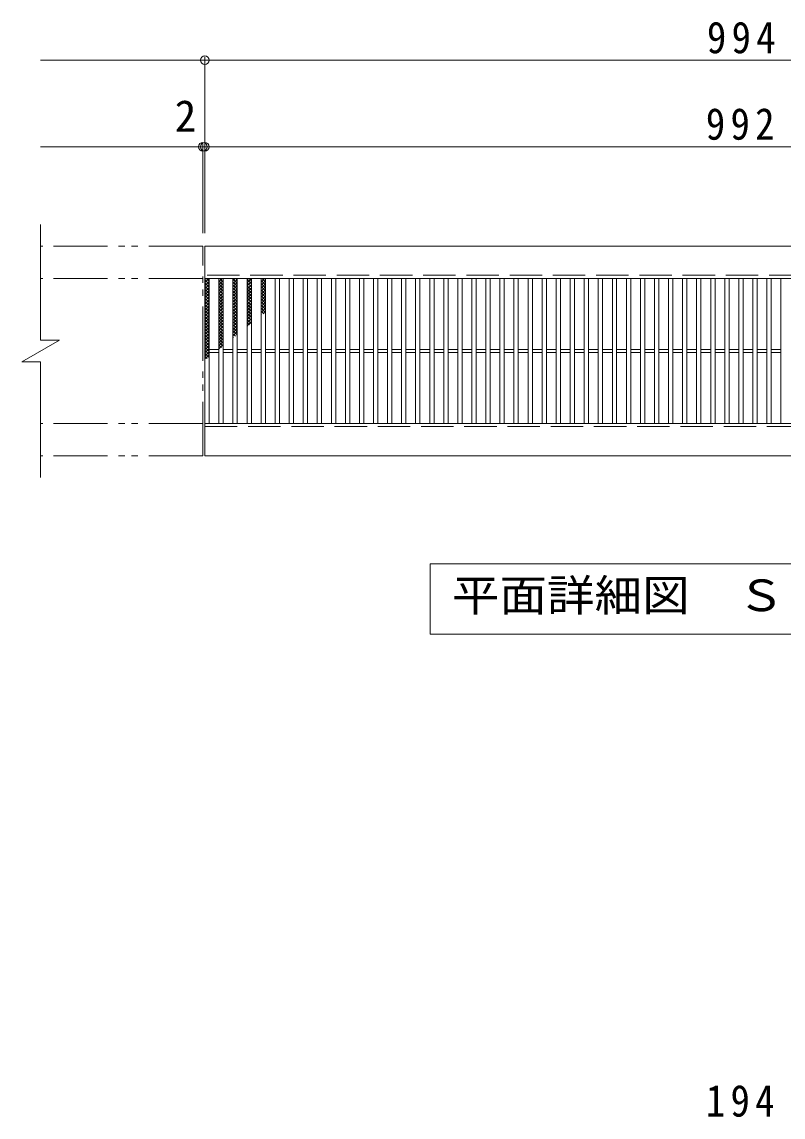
# Model space of a CAD drawing. Units: millimetres at full size, sheet at 1:10, with parts at other scales. Extents: x -1488 to 1858, y -1375 to 1167.
# Drawn here: x -1488 to -784, y 154 to 1167 of the extents above; entities that cross this region are included whole.
import ezdxf
from ezdxf.enums import TextEntityAlignment as Align

# ---------------------------------------------------------------- set-up
doc = ezdxf.new("R2010")
doc.units = ezdxf.units.MM
doc.header["$LTSCALE"] = 10
doc.header["$PDMODE"] = 32
doc.header["$PDSIZE"] = 8
doc.linetypes.add('DASHED3', pattern=[4, 3, -1])
doc.linetypes.add('DOUBLE_CHAIN1', pattern=[8.8, 5, -1, 0.6, -0.6, 0.6, -1])
for name, color, linetype, lineweight in [('A-0', 7, 'Continuous', 9), ('C-1', 2, 'Continuous', 9), ('C-2', 3, 'Continuous', 9), ('C-4', 7, 'Continuous', 9), ('C-5', 7, 'Continuous', 9), ('C-9', 6, 'Continuous', 5)]:
    doc.layers.add(name, color=color, linetype=linetype, lineweight=lineweight)
doc.styles.add('ＭＳ ゴシック', font='')
doc.styles.get('ＭＳ ゴシック').set_extended_font_data('MS Gothic')

msp = doc.modelspace()

# ---------------------------------------------------------------- linework, layer by layer
at = {"layer": 'C-1', "linetype": 'DOUBLE_CHAIN1'}
for p, q in [((-1320.67, 959.87), (-1470.67, 959.87)), ((-1320.67, 765.87), (-1320.67, 959.87)), ((-1320.67, 929.87), (-1470.67, 929.87)), ((-1320.67, 795.87), (-1470.67, 795.87)), ((-1320.67, 765.87), (-1470.67, 765.87))]:
    msp.add_line(p, q, dxfattribs=at)
at = {"layer": 'C-1'}
for p, q in [((-326.67, 959.87), (-1318.67, 959.87)), ((-1318.67, 929.87), (-1318.67, 959.87)), ((-326.67, 929.87), (-1318.67, 929.87)), ((-1487.99, 852.87), (-1453.35, 872.87)), ((-1318.67, 795.87), (-326.67, 795.87)), ((-1318.67, 765.87), (-1318.67, 795.87)), ((-1318.67, 765.87), (-326.67, 765.87))]:
    msp.add_line(p, q, dxfattribs=at)
at = {"layer": 'C-1', "linetype": 'DASHED3'}
for p, q in [((-326.67, 932.87), (-1318.67, 932.87)), ((-1318.67, 792.87), (-326.67, 792.87))]:
    msp.add_line(p, q, dxfattribs=at)
at = {"layer": 'C-1'}
for points in [[(-1470.67, 979.87), (-1470.67, 872.87), (-1453.35, 872.87)], [(-1487.99, 852.87), (-1470.67, 852.87), (-1470.67, 745.87)]]:
    msp.add_lwpolyline(points, dxfattribs=at)
at = {"layer": 'C-2'}
for p, q in [((-1318.67, 929.87), (-1318.67, 795.87)), ((-1314.67, 929.87), (-1314.67, 795.87)), ((-1305.67, 929.87), (-1305.67, 795.87)), ((-1301.67, 929.87), (-1301.67, 795.87)), ((-1292.67, 929.87), (-1292.67, 795.87)), ((-1288.67, 929.87), (-1288.67, 795.87)), ((-1279.67, 929.87), (-1279.67, 795.87)), ((-1275.67, 929.87), (-1275.67, 795.87)), ((-1266.67, 929.87), (-1266.67, 795.87)), ((-1262.67, 929.87), (-1262.67, 795.87)), ((-1253.67, 929.87), (-1253.67, 795.87)), ((-1249.67, 929.87), (-1249.67, 795.87)), ((-1240.67, 929.87), (-1240.67, 795.87)), ((-1236.67, 929.87), (-1236.67, 795.87)), ((-1227.67, 929.87), (-1227.67, 795.87)), ((-1223.67, 929.87), (-1223.67, 795.87)), ((-1214.67, 929.87), (-1214.67, 795.87)), ((-1210.67, 929.87), (-1210.67, 795.87)), ((-1201.67, 929.87), (-1201.67, 795.87)), ((-1197.67, 929.87), (-1197.67, 795.87)), ((-1188.67, 929.87), (-1188.67, 795.87)), ((-1184.67, 929.87), (-1184.67, 795.87)), ((-1175.67, 929.87), (-1175.67, 795.87)), ((-1171.67, 929.87), (-1171.67, 795.87)), ((-1162.67, 929.87), (-1162.67, 795.87)), ((-1158.67, 929.87), (-1158.67, 795.87)), ((-1149.67, 929.87), (-1149.67, 795.87)), ((-1145.67, 929.87), (-1145.67, 795.87)), ((-1136.67, 929.87), (-1136.67, 795.87)), ((-1132.67, 929.87), (-1132.67, 795.87)), ((-1123.67, 929.87), (-1123.67, 795.87)), ((-1119.67, 929.87), (-1119.67, 795.87)), ((-1110.67, 929.87), (-1110.67, 795.87)), ((-1106.67, 929.87), (-1106.67, 795.87)), ((-1097.67, 929.87), (-1097.67, 795.87)), ((-1093.67, 929.87), (-1093.67, 795.87)), ((-1084.67, 929.87), (-1084.67, 795.87)), ((-1080.67, 929.87), (-1080.67, 795.87)), ((-1071.67, 929.87), (-1071.67, 795.87)), ((-1067.67, 929.87), (-1067.67, 795.87)), ((-1058.67, 929.87), (-1058.67, 795.87)), ((-1054.67, 929.87), (-1054.67, 795.87)), ((-1045.67, 929.87), (-1045.67, 795.87)), ((-1041.67, 929.87), (-1041.67, 795.87)), ((-1032.67, 929.87), (-1032.67, 795.87)), ((-1028.67, 929.87), (-1028.67, 795.87)), ((-1019.67, 929.87), (-1019.67, 795.87)), ((-1015.67, 929.87), (-1015.67, 795.87)), ((-1006.67, 929.87), (-1006.67, 795.87)), ((-1002.67, 929.87), (-1002.67, 795.87)), ((-993.68, 929.87), (-993.68, 795.87)), ((-989.68, 929.87), (-989.68, 795.87)), ((-980.68, 929.87), (-980.68, 795.87)), ((-976.68, 929.87), (-976.68, 795.87)), ((-967.68, 929.87), (-967.68, 795.87)), ((-963.68, 929.87), (-963.68, 795.87)), ((-954.68, 929.87), (-954.68, 795.87)), ((-950.68, 929.87), (-950.68, 795.87)), ((-941.68, 929.87), (-941.68, 795.87)), ((-937.68, 929.87), (-937.68, 795.87)), ((-928.68, 929.87), (-928.68, 795.87)), ((-924.68, 929.87), (-924.68, 795.87)), ((-915.68, 929.87), (-915.68, 795.87)), ((-911.68, 929.87), (-911.68, 795.87)), ((-902.68, 929.87), (-902.68, 795.87)), ((-898.68, 929.87), (-898.68, 795.87)), ((-889.68, 929.87), (-889.68, 795.87)), ((-885.68, 929.87), (-885.68, 795.87)), ((-876.68, 929.87), (-876.68, 795.87)), ((-872.68, 929.87), (-872.68, 795.87)), ((-863.68, 929.87), (-863.68, 795.87)), ((-859.68, 929.87), (-859.68, 795.87)), ((-850.68, 929.87), (-850.68, 795.87)), ((-846.68, 929.87), (-846.68, 795.87)), ((-837.68, 929.87), (-837.68, 795.87)), ((-833.68, 929.87), (-833.68, 795.87)), ((-824.68, 929.87), (-824.68, 795.87)), ((-820.68, 929.87), (-820.68, 795.87)), ((-811.68, 929.87), (-811.68, 795.87)), ((-807.68, 929.87), (-807.68, 795.87)), ((-798.68, 929.87), (-798.68, 795.87)), ((-794.68, 929.87), (-794.68, 795.87)), ((-785.68, 929.87), (-785.68, 795.87)), ((-1314.67, 864.37), (-1305.67, 864.37)), ((-1314.67, 861.37), (-1305.67, 861.37)), ((-1301.67, 864.37), (-1292.67, 864.37)), ((-1301.67, 861.37), (-1292.67, 861.37)), ((-1288.67, 864.37), (-1279.67, 864.37)), ((-1288.67, 861.37), (-1279.67, 861.37)), ((-1275.67, 864.37), (-1266.67, 864.37)), ((-1275.67, 861.37), (-1266.67, 861.37)), ((-1262.67, 864.37), (-1253.67, 864.37)), ((-1262.67, 861.37), (-1253.67, 861.37)), ((-1249.67, 864.37), (-1240.67, 864.37)), ((-1249.67, 861.37), (-1240.67, 861.37)), ((-1236.67, 864.37), (-1227.67, 864.37)), ((-1236.67, 861.37), (-1227.67, 861.37)), ((-1223.67, 864.37), (-1214.67, 864.37)), ((-1223.67, 861.37), (-1214.67, 861.37)), ((-1210.67, 864.37), (-1201.67, 864.37)), ((-1210.67, 861.37), (-1201.67, 861.37)), ((-1197.67, 864.37), (-1188.67, 864.37)), ((-1197.67, 861.37), (-1188.67, 861.37)), ((-1184.67, 864.37), (-1175.67, 864.37)), ((-1184.67, 861.37), (-1175.67, 861.37)), ((-1171.67, 864.37), (-1162.67, 864.37)), ((-1171.67, 861.37), (-1162.67, 861.37)), ((-1158.67, 864.37), (-1149.67, 864.37)), ((-1158.67, 861.37), (-1149.67, 861.37)), ((-1145.67, 864.37), (-1136.67, 864.37)), ((-1145.67, 861.37), (-1136.67, 861.37)), ((-1132.67, 864.37), (-1123.67, 864.37)), ((-1132.67, 861.37), (-1123.67, 861.37)), ((-1119.67, 864.37), (-1110.67, 864.37)), ((-1119.67, 861.37), (-1110.67, 861.37)), ((-1106.67, 864.37), (-1097.67, 864.37)), ((-1106.67, 861.37), (-1097.67, 861.37)), ((-1093.67, 864.37), (-1084.67, 864.37)), ((-1093.67, 861.37), (-1084.67, 861.37)), ((-1080.67, 864.37), (-1071.67, 864.37)), ((-1080.67, 861.37), (-1071.67, 861.37)), ((-1067.67, 864.37), (-1058.67, 864.37)), ((-1067.67, 861.37), (-1058.67, 861.37)), ((-1054.67, 864.37), (-1045.67, 864.37)), ((-1054.67, 861.37), (-1045.67, 861.37)), ((-1041.67, 864.37), (-1032.67, 864.37)), ((-1041.67, 861.37), (-1032.67, 861.37)), ((-1028.67, 864.37), (-1019.67, 864.37)), ((-1028.67, 861.37), (-1019.67, 861.37)), ((-1015.67, 864.37), (-1006.67, 864.37)), ((-1015.67, 861.37), (-1006.67, 861.37)), ((-1002.67, 864.37), (-993.68, 864.37)), ((-1002.67, 861.37), (-993.68, 861.37)), ((-989.68, 864.37), (-980.68, 864.37)), ((-989.68, 861.37), (-980.68, 861.37)), ((-976.68, 864.37), (-967.68, 864.37)), ((-976.68, 861.37), (-967.68, 861.37)), ((-963.68, 864.37), (-954.68, 864.37)), ((-963.68, 861.37), (-954.68, 861.37)), ((-950.68, 864.37), (-941.68, 864.37)), ((-950.68, 861.37), (-941.68, 861.37)), ((-937.68, 864.37), (-928.68, 864.37)), ((-937.68, 861.37), (-928.68, 861.37)), ((-924.68, 864.37), (-915.68, 864.37)), ((-924.68, 861.37), (-915.68, 861.37)), ((-911.68, 864.37), (-902.68, 864.37)), ((-911.68, 861.37), (-902.68, 861.37)), ((-898.68, 864.37), (-889.68, 864.37)), ((-898.68, 861.37), (-889.68, 861.37)), ((-885.68, 864.37), (-876.68, 864.37)), ((-885.68, 861.37), (-876.68, 861.37)), ((-872.68, 864.37), (-863.68, 864.37)), ((-872.68, 861.37), (-863.68, 861.37)), ((-859.68, 864.37), (-850.68, 864.37)), ((-859.68, 861.37), (-850.68, 861.37)), ((-846.68, 864.37), (-837.68, 864.37)), ((-846.68, 861.37), (-837.68, 861.37)), ((-833.68, 864.37), (-824.68, 864.37)), ((-833.68, 861.37), (-824.68, 861.37)), ((-820.68, 864.37), (-811.68, 864.37)), ((-820.68, 861.37), (-811.68, 861.37)), ((-807.68, 864.37), (-798.68, 864.37)), ((-807.68, 861.37), (-798.68, 861.37)), ((-794.68, 864.37), (-785.68, 864.37)), ((-794.68, 861.37), (-785.68, 861.37))]:
    msp.add_line(p, q, dxfattribs=at)
at = {"layer": 'C-4'}
for p, q in [((-1318.67, 971.87), (-1318.67, 1134.87)), ((-1470.67, 1131.87), (-174.67, 1131.87)), ((-1320.67, 971.87), (-1320.67, 1054.87)), ((-1470.67, 1051.87), (-174.67, 1051.87))]:
    msp.add_line(p, q, dxfattribs=at)
for p in [(-1318.67, 1131.87), (-1320.67, 1051.87), (-1318.67, 1051.87)]:
    msp.add_point(p, dxfattribs=at)
at = {"layer": 'C-5'}
msp.add_lwpolyline([(-1110.17, 600.87), (-1110.17, 665.87), (-535.17, 665.87), (-535.17, 600.87)], close=True, dxfattribs=at)
at = {"layer": 'C-9'}
for p, q in [((-1318.67, 926.08), (-1314.88, 929.87)), ((-1318.67, 928.91), (-1317.71, 929.87)), ((-1318.67, 928.63), (-1314.67, 924.63)), ((-1318.67, 923.25), (-1314.67, 927.25)), ((-1318.67, 925.8), (-1314.67, 921.8)), ((-1318.67, 920.42), (-1314.67, 924.42)), ((-1318.67, 922.97), (-1314.67, 918.97)), ((-1317.08, 929.87), (-1314.67, 927.46)), ((-1305.67, 926.94), (-1302.74, 929.87)), ((-1305.67, 929.76), (-1305.57, 929.87)), ((-1305.67, 924.11), (-1301.67, 928.11)), ((-1305.67, 927.77), (-1301.67, 923.77)), ((-1305.67, 921.28), (-1301.67, 925.28)), ((-1305.67, 924.94), (-1301.67, 920.94)), ((-1305.67, 918.45), (-1301.67, 922.45)), ((-1305.67, 922.12), (-1301.67, 918.12)), ((-1304.94, 929.87), (-1301.67, 926.6)), ((-1302.11, 929.87), (-1301.67, 929.43)), ((-1292.67, 927.79), (-1290.59, 929.87)), ((-1292.67, 929.74), (-1288.67, 925.74)), ((-1292.67, 924.97), (-1288.67, 928.97)), ((-1292.67, 926.91), (-1288.67, 922.91)), ((-1292.67, 922.14), (-1288.67, 926.14)), ((-1292.67, 924.09), (-1288.67, 920.09)), ((-1292.67, 919.31), (-1288.67, 923.31)), ((-1289.97, 929.87), (-1288.67, 928.57)), ((-1279.67, 928.65), (-1278.45, 929.87)), ((-1279.67, 925.82), (-1275.67, 929.82)), ((-1279.67, 928.88), (-1275.67, 924.88)), ((-1279.67, 923), (-1275.67, 927)), ((-1279.67, 926.06), (-1275.67, 922.06)), ((-1279.67, 920.17), (-1275.67, 924.17)), ((-1279.67, 923.23), (-1275.67, 919.23)), ((-1277.82, 929.87), (-1275.67, 927.71)), ((-1266.67, 926.68), (-1263.48, 929.87)), ((-1266.67, 929.51), (-1266.31, 929.87)), ((-1266.67, 928.03), (-1262.67, 924.03)), ((-1266.67, 923.85), (-1262.67, 927.85)), ((-1266.67, 925.2), (-1262.67, 921.2)), ((-1266.67, 921.02), (-1262.67, 925.02)), ((-1266.67, 922.37), (-1262.67, 918.37)), ((-1266.67, 918.2), (-1262.67, 922.2)), ((-1265.68, 929.87), (-1262.67, 926.86)), ((-1262.85, 929.87), (-1262.67, 929.68)), ((-1318.67, 917.59), (-1314.67, 921.59)), ((-1318.67, 920.14), (-1314.67, 916.14)), ((-1318.67, 914.76), (-1314.67, 918.77)), ((-1318.67, 917.32), (-1314.67, 913.32)), ((-1318.67, 911.94), (-1314.67, 915.94)), ((-1318.67, 914.49), (-1314.67, 910.49)), ((-1318.67, 909.11), (-1314.67, 913.11)), ((-1305.67, 915.62), (-1301.67, 919.62)), ((-1305.67, 919.29), (-1301.67, 915.29)), ((-1305.67, 912.79), (-1301.67, 916.79)), ((-1305.67, 916.46), (-1301.67, 912.46)), ((-1305.67, 909.97), (-1301.67, 913.97)), ((-1305.67, 913.63), (-1301.67, 909.63)), ((-1292.67, 921.26), (-1288.67, 917.26)), ((-1292.67, 916.48), (-1288.67, 920.48)), ((-1292.67, 918.43), (-1288.67, 914.43)), ((-1292.67, 913.65), (-1288.67, 917.65)), ((-1292.67, 915.6), (-1288.67, 911.6)), ((-1292.67, 910.82), (-1288.67, 914.82)), ((-1292.67, 912.77), (-1288.67, 908.77)), ((-1292.67, 908), (-1288.67, 912)), ((-1279.67, 917.34), (-1275.67, 921.34)), ((-1279.67, 920.4), (-1275.67, 916.4)), ((-1279.67, 914.51), (-1275.67, 918.51)), ((-1279.67, 917.57), (-1275.67, 913.57)), ((-1279.67, 911.68), (-1275.67, 915.68)), ((-1279.67, 914.74), (-1275.67, 910.74)), ((-1279.67, 908.85), (-1275.67, 912.85)), ((-1266.67, 919.54), (-1262.67, 915.54)), ((-1266.67, 915.37), (-1262.67, 919.37)), ((-1266.67, 916.71), (-1262.67, 912.71)), ((-1266.67, 912.54), (-1262.67, 916.54)), ((-1266.67, 913.89), (-1262.67, 909.88)), ((-1266.67, 909.71), (-1262.67, 913.71)), ((-1318.67, 911.66), (-1314.67, 907.66)), ((-1318.67, 906.28), (-1314.67, 910.28)), ((-1318.67, 908.83), (-1314.67, 904.83)), ((-1318.67, 903.45), (-1314.67, 907.45)), ((-1318.67, 906), (-1314.67, 902)), ((-1318.67, 900.62), (-1314.67, 904.62)), ((-1318.67, 903.17), (-1314.67, 899.17)), ((-1305.67, 907.14), (-1301.67, 911.14)), ((-1305.67, 910.8), (-1301.67, 906.8)), ((-1305.67, 904.31), (-1301.67, 908.31)), ((-1305.67, 907.97), (-1301.67, 903.97)), ((-1305.67, 901.48), (-1301.67, 905.48)), ((-1305.67, 905.14), (-1301.67, 901.14)), ((-1305.67, 898.65), (-1301.67, 902.65)), ((-1305.67, 902.32), (-1301.67, 898.32)), ((-1292.67, 909.94), (-1288.67, 905.94)), ((-1292.67, 905.17), (-1288.67, 909.17)), ((-1292.67, 907.12), (-1288.67, 903.11)), ((-1292.67, 902.34), (-1288.67, 906.34)), ((-1292.67, 904.29), (-1288.67, 900.29)), ((-1292.67, 899.51), (-1288.67, 903.51)), ((-1279.67, 911.91), (-1275.67, 907.91)), ((-1279.67, 906.02), (-1275.67, 910.02)), ((-1279.67, 909.09), (-1275.67, 905.09)), ((-1279.67, 903.2), (-1275.67, 907.2)), ((-1279.67, 906.26), (-1275.67, 902.26)), ((-1279.67, 900.37), (-1275.67, 904.37)), ((-1279.67, 903.43), (-1275.67, 899.43)), ((-1266.67, 911.06), (-1262.67, 907.06)), ((-1266.67, 906.88), (-1262.67, 910.88)), ((-1266.67, 908.23), (-1262.67, 904.23)), ((-1266.67, 904.05), (-1262.67, 908.05)), ((-1266.67, 905.4), (-1262.67, 901.4)), ((-1266.67, 901.23), (-1262.67, 905.23)), ((-1266.67, 902.57), (-1262.87, 898.77)), ((-1266.67, 898.4), (-1262.67, 902.4)), ((-1318.67, 897.79), (-1314.67, 901.79)), ((-1318.67, 900.35), (-1314.67, 896.35)), ((-1318.67, 894.97), (-1314.67, 898.97)), ((-1318.67, 897.52), (-1314.67, 893.52)), ((-1318.67, 892.14), (-1314.67, 896.14)), ((-1318.67, 894.69), (-1314.67, 890.69)), ((-1318.67, 889.31), (-1314.67, 893.31)), ((-1318.67, 891.86), (-1314.67, 887.86)), ((-1305.67, 895.82), (-1301.67, 899.82)), ((-1305.67, 899.49), (-1301.67, 895.49)), ((-1305.67, 893), (-1301.67, 897)), ((-1305.67, 896.66), (-1301.67, 892.66)), ((-1305.67, 890.17), (-1301.67, 894.17)), ((-1305.67, 893.83), (-1301.67, 889.83)), ((-1292.67, 901.46), (-1288.67, 897.46)), ((-1292.67, 896.68), (-1288.67, 900.68)), ((-1292.67, 898.63), (-1288.67, 894.63)), ((-1292.67, 893.85), (-1288.67, 897.85)), ((-1292.67, 895.8), (-1288.67, 891.8)), ((-1292.67, 891.02), (-1288.67, 895.02)), ((-1292.67, 892.97), (-1288.67, 888.97)), ((-1292.67, 888.2), (-1288.67, 892.2)), ((-1279.67, 897.54), (-1275.67, 901.54)), ((-1279.67, 900.6), (-1275.67, 896.6)), ((-1279.67, 894.71), (-1275.67, 898.71)), ((-1279.67, 897.77), (-1275.67, 893.77)), ((-1279.67, 891.88), (-1275.67, 895.88)), ((-1279.67, 894.94), (-1275.67, 890.94)), ((-1279.67, 889.05), (-1275.67, 893.05)), ((-1279.67, 892.12), (-1275.84, 888.28)), ((-1266.67, 899.74), (-1264.53, 897.6)), ((-1266.67, 896.91), (-1266.19, 896.44)), ((-1264.89, 897.35), (-1262.67, 899.57)), ((-1318.67, 886.48), (-1314.67, 890.48)), ((-1318.67, 889.03), (-1314.67, 885.03)), ((-1318.67, 883.65), (-1314.67, 887.65)), ((-1318.67, 886.2), (-1314.67, 882.2)), ((-1318.67, 880.82), (-1314.67, 884.82)), ((-1318.67, 883.38), (-1314.67, 879.38)), ((-1318.67, 878), (-1314.67, 882)), ((-1305.67, 887.34), (-1301.67, 891.34)), ((-1305.67, 891), (-1301.67, 887)), ((-1305.67, 884.51), (-1301.67, 888.51)), ((-1305.67, 888.17), (-1301.67, 884.17)), ((-1305.67, 881.68), (-1301.67, 885.68)), ((-1305.67, 885.35), (-1301.67, 881.35)), ((-1305.67, 878.85), (-1301.67, 882.85)), ((-1305.67, 882.52), (-1301.67, 878.52)), ((-1292.67, 890.14), (-1288.67, 886.14)), ((-1292.67, 885.37), (-1288.67, 889.37)), ((-1292.67, 887.32), (-1288.67, 883.32)), ((-1292.67, 882.54), (-1288.67, 886.54)), ((-1292.67, 884.49), (-1288.67, 880.49)), ((-1292.67, 879.71), (-1288.67, 883.71)), ((-1292.67, 881.66), (-1288.81, 877.8)), ((-1279.67, 886.23), (-1275.67, 890.23)), ((-1279.67, 889.29), (-1277.5, 887.12)), ((-1279.67, 886.46), (-1279.16, 885.95)), ((-1318.67, 880.55), (-1314.67, 876.55)), ((-1318.67, 875.17), (-1314.67, 879.17)), ((-1318.67, 877.72), (-1314.67, 873.72)), ((-1318.67, 872.34), (-1314.67, 876.34)), ((-1318.67, 874.89), (-1314.67, 870.89)), ((-1318.67, 869.51), (-1314.67, 873.51)), ((-1318.67, 872.06), (-1314.67, 868.06)), ((-1305.67, 876.02), (-1301.67, 880.02)), ((-1305.67, 879.69), (-1301.67, 875.69)), ((-1305.67, 873.2), (-1301.67, 877.2)), ((-1305.67, 876.86), (-1301.67, 872.86)), ((-1305.67, 870.37), (-1301.67, 874.37)), ((-1305.67, 874.03), (-1301.67, 870.03)), ((-1305.67, 867.54), (-1301.67, 871.54)), ((-1292.67, 876.88), (-1288.67, 880.88)), ((-1292.67, 878.83), (-1290.47, 876.64)), ((-1292.67, 876), (-1292.14, 875.47)), ((-1289.19, 877.53), (-1288.67, 878.05)), ((-1318.67, 866.68), (-1314.67, 870.68)), ((-1318.67, 869.23), (-1314.67, 865.23)), ((-1318.67, 863.85), (-1314.67, 867.85)), ((-1318.67, 866.4), (-1314.67, 862.4)), ((-1318.67, 861.02), (-1314.67, 865.02)), ((-1318.67, 863.58), (-1314.67, 859.58)), ((-1318.67, 858.2), (-1314.67, 862.2)), ((-1305.67, 871.2), (-1301.78, 867.32)), ((-1305.67, 864.71), (-1301.67, 868.71)), ((-1305.67, 868.38), (-1303.45, 866.15)), ((-1305.67, 865.55), (-1305.11, 864.99)), ((-1318.67, 860.75), (-1314.75, 856.83)), ((-1318.67, 857.92), (-1316.62, 855.87)), ((-1318.17, 855.87), (-1314.67, 859.37))]:
    msp.add_line(p, q, dxfattribs=at)

# ---------------------------------------------------------------- texts
at = {"layer": 'A-0', "color": 2, "insert": (-855.17, 154.07), "char_height": 29.33, "attachment_point": 7, "style": 'ＭＳ ゴシック'}
msp.add_mtext('\\T1.27;\\W0.9;194', dxfattribs=at)
at = {"layer": 'C-4', "color": 2, "style": 'ＭＳ ゴシック'}
msp.add_text('2', height=29.33, dxfattribs=at).set_placement((-1346.63, 1056.87), align=Align.BOTTOM_LEFT)
at = {"layer": 'C-4', "color": 2, "char_height": 29.33, "attachment_point": 7, "style": 'ＭＳ ゴシック'}
for s, insert in [('\\T1.27;\\W0.9;994', (-854.17, 1137.87)), ('\\T1.27;\\W0.9;992', (-855.17, 1057.87))]:
    msp.add_mtext(s, dxfattribs=dict(at, insert=insert))
at = {"layer": 'C-5', "color": 2, "style": 'ＭＳ ゴシック', "width": 1.1}
msp.add_text('平面詳細図\u3000Ｓ＝１：１０', height=29.33, dxfattribs=at).set_placement((-1090.17, 613.37), align=Align.BOTTOM_LEFT)

doc.saveas('drawing.dxf')
